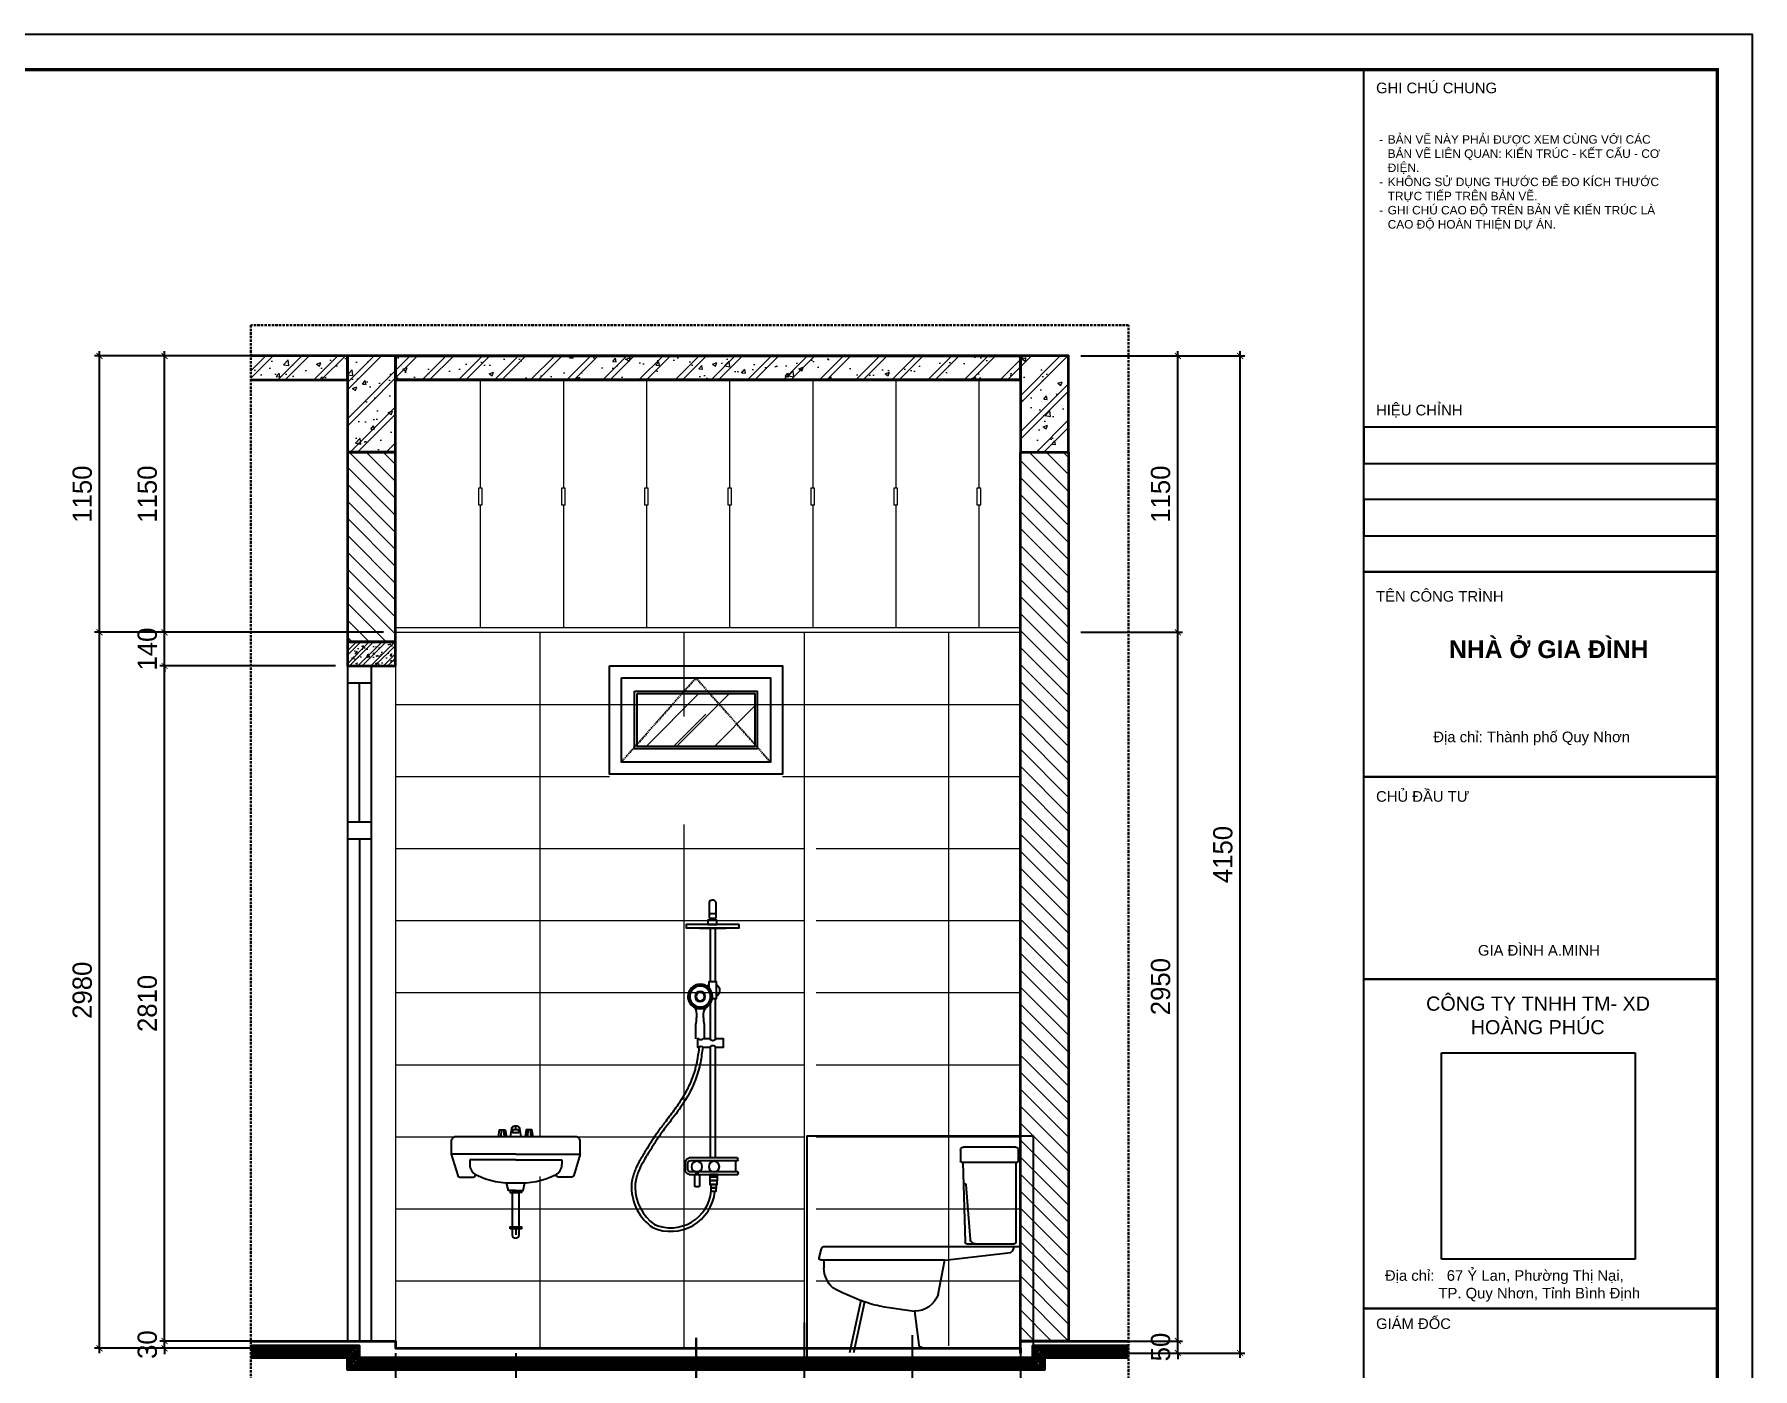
# Model space of a CAD drawing. Header units: inches. Extents: x 236662 to 497023, y -248575 to 81795.
# Drawn here: x 458773 to 465921, y -193210 to -187656 of the extents above; entities that cross this region are included whole.
import ezdxf
from ezdxf.xclip import XClip

# ---------------------------------------------------------------- set-up
doc = ezdxf.new("R2010")
doc.units = ezdxf.units.IN
doc.header["$LTSCALE"] = 10
doc.header["$MEASUREMENT"] = 0
doc.header["$XCLIPFRAME"] = 2
for name, pattern in [('CENTER', [2, 1.25, -0.25, 0.25, -0.25]), ('DASHED2', [0.375, 0.25, -0.125]), ('HIDDEN', [0.375, 0.25, -0.125])]:
    doc.linetypes.add(name, pattern=pattern)
for name, color, linetype in [('01. HP_TEXT', 9, 'Continuous'), ('04. HP_CUA', 153, 'Continuous'), ('08. HP_DIM', 118, 'Continuous'), ('10. HP_VAT DUNG 1', 144, 'Continuous'), ('UH-TEXT', 161, 'Continuous')]:
    doc.layers.add(name, color=color, linetype=linetype)
for name, color, linetype, lineweight in [('02. HP_BE TONG', 1, 'Continuous', 35), ('03. HP_TUONG', 2, 'Continuous', 35), ('06. HP_THAY 1', 134, 'Continuous', 15), ('09_HP_HATCH', 8, 'Continuous', 5), ('7NOITHAT', 251, 'Continuous', 5), ('8', 8, 'Continuous', 5), ('HATCH', 250, 'Continuous', 5), ('HATCH MO', 250, 'Continuous', 5), ('khung bao', 3, 'HIDDEN', 30), ('KICHTHUOC', 8, 'Continuous', 20)]:
    doc.layers.add(name, color=color, linetype=linetype, lineweight=lineweight)
doc.styles.add('Dimtext', font='vni.common.VAVON.ttf')
doc.styles.add('TA1', font='arial.ttf')
doc.styles.add('TEXT (none)', font='arial.ttf')
doc.dimstyles.new('1.50', dxfattribs={"dimscale": 0, "dimtxt": 80, "dimasz": 25, "dimexe": 20, "dimexo": 50, "dimgap": 30, "dimtad": 1, "dimdec": 0, "dimdsep": 46, "dimtxsty": 'Dimtext', "dimblk": 'ARCHTICK', "dimcen": 250, "dimdle": 20, "dimclrd": 256, "dimclre": 256, "dimclrt": 7, "dimadec": 0, "dimazin": 0, "dimtfac": 1, "dimtdec": 0, "dimtix": 1, "dimtmove": 2, "dimatfit": 3, "dimldrblk": 'OPEN90', "dimfxl": 1, "dimtolj": 1, "dimarcsym": 0})
picture_1 = doc.add_image_def('image1.jpg', size_in_pixel=(1818, 1935))

# ---------------------------------------------------------------- blocks, each defined once
blk = doc.blocks.new('KHUNG TEN A-3')
at = {"layer": '01. HP_TEXT'}
for points in [[(365, 220.95), (365, 292), (415, 292), (415, 220.95)], [(365, 241.41), (365, 236.3), (415, 236.3), (415, 241.41)], [(365, 231.18), (365, 236.3), (415, 236.3), (415, 231.18)], [(365, 231.18), (365, 226.07), (415, 226.07), (415, 231.18)], [(365, 220.95), (365, 226.07), (415, 226.07), (415, 220.95)], [(365, 191.95), (365, 220.95), (415, 220.95), (415, 191.95)], [(365, 163.34), (365, 191.95), (415, 191.95), (415, 163.34)], [(365, 116.74), (365, 163.34), (415, 163.34), (415, 116.74)], [(365, 89.04), (365, 116.74), (415, 116.74), (415, 89.04)]]:
    blk.add_lwpolyline(points, close=True, dxfattribs=at)
at = {"layer": '02. HP_BE TONG', "color": 1, "const_width": 0.5}
blk.add_lwpolyline([(15, 5), (415, 5), (415, 292), (15, 292)], close=True, dxfattribs=at)
at = {"layer": '06. HP_THAY 1'}
blk.add_lwpolyline([(0, 297), (420, 297), (420, 0), (0, 0)], close=True, dxfattribs=at)
at = {"layer": 'Defpoints'}
blk.add_lwpolyline([(0, 0), (420, 0), (420, 297), (0, 297)], close=True, dxfattribs=at)
at = {"layer": '01. HP_TEXT', "color": 7, "style": 'TA1'}
for s, p in [('GHI CHÚ CHUNG', (366.75, 288.67)), ('HIỆU CHỈNH', (366.75, 243.09)), ('TÊN CÔNG TRÌNH', (366.75, 216.75)), ('CHỦ ĐẦU TƯ', (366.75, 188.44)), ('GIÁM ĐỐC', (366.75, 113.85))]:
    blk.add_text(s, height=1.5, dxfattribs=at).set_placement(p)
at = {"layer": '01. HP_TEXT', "attachment_point": 1}
for s, width, gutter_width, heights, insert, char_height, style in [('\\pi-1.2,l2.4,t2.4,4.8;-^IBẢN VẼ NÀY PHẢI ĐƯỢC XEM CÙNG VỚI CÁC \\P\\pi0,t4.8;BẢN VẼ LIÊN QUAN: KIẾN TRÚC - KẾT CẤU - CƠ \\PĐIỆN.\\P\\pi-1.2,t2.4,4.8;-^IKHÔNG SỬ DỤNG THƯỚC ĐỂ ĐO KÍCH THƯỚC \\P\\pi0,t4.8;TRỰC TIẾP TRÊN BẢN VẼ.\\P\\pi-1.2,t2.4,4.8;-^IGHI CHÚ CAO ĐỘ TRÊN BẢN VẼ KIẾN TRÚC LÀ \\P\\pi0,t4.8;CAO ĐỘ HOÀN THIỆN DỰ ÁN.', 42.6333, 2.41, [32.36], (366, 282.73), 1.2, 'TEXT (none)'), ('\\pi10.25739;{\\fArial|b1|i0|c0|p34;NHÀ Ở GIA ĐÌNH}', 48.1904, 0.0339, [17.72], (366.81, 211.27), 2.5, 'TA1'), ('\\pxi4.78245;CÔNG TY TNHH TM- XD \\P\\pi5.60885;      HOÀNG PHÚC', 53.4572, 0.0255, [0], (364.26, 160.88), 2, 'TA1')]:
    blk.add_mtext_dynamic_manual_height_columns(s, width=width, gutter_width=gutter_width, heights=heights, dxfattribs=dict(at, insert=insert, char_height=char_height, style=style))
at = {"layer": '01. HP_TEXT', "color": 7, "char_height": 1.5, "attachment_point": 1, "style": 'TA1'}
for s, width, insert in [('\\A1;\\pxi-0.29899,l2,t4.70101,11.70101;Địa chỉ: Thành phố Quy Nhơn', 34.8513, (372.3, 198.36)), ('\\A1;\\pxi-1,l2,t4,11;GIA ĐÌNH A.MINH', 42.6333, (379.66, 168.17)), ('\\A1;\\pxi-0.01954,l2,t4.98046,11.98046;Địa chỉ:   67 Ỷ Lan, Phường Thị Nại, \\P             TP. Quy Nhơn, Tỉnh Bình Định ', 49.5509, (365.04, 122.17))]:
    blk.add_mtext_dynamic_manual_height_columns(s, width=width, gutter_width=2.41, heights=[62.37], dxfattribs=dict(at, insert=insert))
image = blk.add_image(picture_1, insert=(375.99, 123.73), size_in_units=(27.41, 29.18))
image.dxf.flags = 7
blk = doc.blocks.new('_ArchTick')
at = {"color": 0, "linetype": 'ByBlock', "const_width": 0.15}
blk.add_lwpolyline([(-0.5, -0.5), (0.5, 0.5)], dxfattribs=at)
blk = doc.blocks.new('*D619')
at = {"layer": '08. HP_DIM', "lineweight": -2, "transparency": 16777216}
for p, q in [((459674.6, -190145), (459023.5, -190145)), ((459043.5, -193145), (459043.5, -190125)), ((459674.6, -193125), (459023.5, -193125))]:
    blk.add_line(p, q, dxfattribs=at)
at = {"layer": 'Defpoints', "color": 0, "transparency": 16777216}
for p in [(459043.5, -190145), (459724.6, -190145), (459724.6, -193125)]:
    blk.add_point(p, dxfattribs=at)
at = {"layer": '08. HP_DIM', "lineweight": -2, "transparency": 16777216, "xscale": 25, "yscale": 25, "zscale": 25}
for p, rotation in [((459043.5, -190145), 90), ((459043.5, -193125), 270)]:
    blk.add_blockref('_ArchTick', p, dxfattribs=dict(at, rotation=rotation))
at = {"layer": '08. HP_DIM', "color": 7, "transparency": 16777216, "insert": (458972.1, -191635), "char_height": 80, "attachment_point": 5, "rotation": 90, "style": 'Dimtext'}
blk.add_mtext('\\A1;2980', dxfattribs=at)
blk = doc.blocks.new('_Open90')
at = {"color": 0, "linetype": 'ByBlock', "lineweight": -2}
for p, q in [((0, 0), (-1, 0)), ((-0.5, 0.5), (0, 0)), ((0, 0), (-0.5, -0.5))]:
    blk.add_line(p, q, dxfattribs=at)
blk = doc.blocks.new('*D620')
at = {"layer": '08. HP_DIM', "lineweight": -2, "transparency": 16777216}
for p, q in [((459674.6, -188995), (459023.5, -188995)), ((459043.5, -190165), (459043.5, -188975)), ((459674.6, -190145), (459023.5, -190145))]:
    blk.add_line(p, q, dxfattribs=at)
at = {"layer": 'Defpoints', "color": 0, "transparency": 16777216}
for p in [(459043.5, -188995), (459724.6, -188995), (459724.6, -190145)]:
    blk.add_point(p, dxfattribs=at)
at = {"layer": '08. HP_DIM', "lineweight": -2, "transparency": 16777216, "xscale": 25, "yscale": 25, "zscale": 25}
for p, rotation in [((459043.5, -188995), 90), ((459043.5, -190145), 270)]:
    blk.add_blockref('_ArchTick', p, dxfattribs=dict(at, rotation=rotation))
at = {"layer": '08. HP_DIM', "color": 7, "transparency": 16777216, "insert": (458972.1, -189570), "char_height": 80, "attachment_point": 5, "rotation": 90, "style": 'Dimtext'}
blk.add_mtext('\\A1;1150', dxfattribs=at)
blk = doc.blocks.new('*D621')
at = {"layer": '08. HP_DIM', "lineweight": -2, "transparency": 16777216}
for p, q in [((463529.8, -193095), (463529.8, -193070)), ((463126.4, -193095), (463549.8, -193095)), ((463126.4, -193145), (463549.8, -193145)), ((463529.8, -193145), (463529.8, -193095)), ((463529.8, -193145), (463529.8, -193170))]:
    blk.add_line(p, q, dxfattribs=at)
at = {"layer": 'Defpoints', "color": 0, "transparency": 16777216}
for p in [(463076.4, -193095), (463076.4, -193145), (463529.8, -193095)]:
    blk.add_point(p, dxfattribs=at)
at = {"layer": '08. HP_DIM', "lineweight": -2, "transparency": 16777216, "xscale": 25, "yscale": 25, "zscale": 25}
for p, rotation in [((463529.8, -193095), 270), ((463529.8, -193145), 90)]:
    blk.add_blockref('_ArchTick', p, dxfattribs=dict(at, rotation=rotation))
at = {"layer": '08. HP_DIM', "color": 7, "transparency": 16777216, "insert": (463458.4, -193120), "char_height": 80, "attachment_point": 5, "rotation": 90, "style": 'Dimtext'}
blk.add_mtext('\\A1;50', dxfattribs=at)
blk = doc.blocks.new('*D622')
at = {"layer": '08. HP_DIM', "lineweight": -2, "transparency": 16777216}
for p, q in [((463126.4, -190145), (463549.8, -190145)), ((463529.8, -193115), (463529.8, -190125)), ((463126.4, -193095), (463549.8, -193095))]:
    blk.add_line(p, q, dxfattribs=at)
at = {"layer": 'Defpoints', "color": 0, "transparency": 16777216}
for p in [(463076.4, -190145), (463529.8, -190145), (463076.4, -193095)]:
    blk.add_point(p, dxfattribs=at)
at = {"layer": '08. HP_DIM', "lineweight": -2, "transparency": 16777216, "xscale": 25, "yscale": 25, "zscale": 25}
for p, rotation in [((463529.8, -190145), 90), ((463529.8, -193095), 270)]:
    blk.add_blockref('_ArchTick', p, dxfattribs=dict(at, rotation=rotation))
at = {"layer": '08. HP_DIM', "color": 7, "transparency": 16777216, "insert": (463458.4, -191620), "char_height": 80, "attachment_point": 5, "rotation": 90, "style": 'Dimtext'}
blk.add_mtext('\\A1;2950', dxfattribs=at)
blk = doc.blocks.new('*D623')
at = {"layer": '08. HP_DIM', "lineweight": -2, "transparency": 16777216}
for p, q in [((463126.4, -188995), (463549.8, -188995)), ((463529.8, -190165), (463529.8, -188975)), ((463126.4, -190145), (463549.8, -190145))]:
    blk.add_line(p, q, dxfattribs=at)
at = {"layer": 'Defpoints', "color": 0, "transparency": 16777216}
for p in [(463076.4, -188995), (463529.8, -188995), (463076.4, -190145)]:
    blk.add_point(p, dxfattribs=at)
at = {"layer": '08. HP_DIM', "lineweight": -2, "transparency": 16777216, "xscale": 25, "yscale": 25, "zscale": 25}
for p, rotation in [((463529.8, -188995), 90), ((463529.8, -190145), 270)]:
    blk.add_blockref('_ArchTick', p, dxfattribs=dict(at, rotation=rotation))
at = {"layer": '08. HP_DIM', "color": 7, "transparency": 16777216, "insert": (463458.4, -189570), "char_height": 80, "attachment_point": 5, "rotation": 90, "style": 'Dimtext'}
blk.add_mtext('\\A1;1150', dxfattribs=at)
blk = doc.blocks.new('*D624')
at = {"layer": '08. HP_DIM', "lineweight": -2, "transparency": 16777216}
for p, q in [((463126.4, -188995), (463808.8, -188995)), ((463788.8, -193165), (463788.8, -188975)), ((463125.1, -193145), (463808.8, -193145))]:
    blk.add_line(p, q, dxfattribs=at)
at = {"layer": 'Defpoints', "color": 0, "transparency": 16777216}
for p in [(463076.4, -188995), (463788.8, -188995), (463075.1, -193145)]:
    blk.add_point(p, dxfattribs=at)
at = {"layer": '08. HP_DIM', "lineweight": -2, "transparency": 16777216, "xscale": 25, "yscale": 25, "zscale": 25}
for p, rotation in [((463788.8, -188995), 90), ((463788.8, -193145), 270)]:
    blk.add_blockref('_ArchTick', p, dxfattribs=dict(at, rotation=rotation))
at = {"layer": '08. HP_DIM', "color": 7, "transparency": 16777216, "insert": (463717.4, -191070), "char_height": 80, "attachment_point": 5, "rotation": 90, "style": 'Dimtext'}
blk.add_mtext('\\A1;4150', dxfattribs=at)
blk = doc.blocks.new('*D625')
at = {"layer": '08. HP_DIM', "lineweight": -2, "transparency": 16777216}
for p, q in [((459314.2, -193095), (459314.2, -193070)), ((459674.6, -193095), (459294.2, -193095)), ((459678.2, -193125), (459294.2, -193125)), ((459314.2, -193125), (459314.2, -193095)), ((459314.2, -193125), (459314.2, -193150))]:
    blk.add_line(p, q, dxfattribs=at)
at = {"layer": 'Defpoints', "color": 0, "transparency": 16777216}
for p in [(459314.2, -193095), (459724.6, -193095), (459728.2, -193125)]:
    blk.add_point(p, dxfattribs=at)
at = {"layer": '08. HP_DIM', "lineweight": -2, "transparency": 16777216, "xscale": 25, "yscale": 25, "zscale": 25}
for p, rotation in [((459314.2, -193095), 270), ((459314.2, -193125), 90)]:
    blk.add_blockref('_ArchTick', p, dxfattribs=dict(at, rotation=rotation))
at = {"layer": '08. HP_DIM', "color": 7, "transparency": 16777216, "insert": (459242.8, -193110), "char_height": 80, "attachment_point": 5, "rotation": 90, "style": 'Dimtext'}
blk.add_mtext('\\A1;30', dxfattribs=at)
blk = doc.blocks.new('*D626')
at = {"layer": '08. HP_DIM', "lineweight": -2, "transparency": 16777216}
for p, q in [((460025.1, -190284.9), (459294.2, -190284.9)), ((459314.2, -193115), (459314.2, -190264.9)), ((459674.6, -193095), (459294.2, -193095))]:
    blk.add_line(p, q, dxfattribs=at)
at = {"layer": 'Defpoints', "color": 0, "transparency": 16777216}
for p in [(459314.2, -190284.9), (460075.1, -190284.9), (459724.6, -193095)]:
    blk.add_point(p, dxfattribs=at)
at = {"layer": '08. HP_DIM', "lineweight": -2, "transparency": 16777216, "xscale": 25, "yscale": 25, "zscale": 25}
for p, rotation in [((459314.2, -190284.9), 90), ((459314.2, -193095), 270)]:
    blk.add_blockref('_ArchTick', p, dxfattribs=dict(at, rotation=rotation))
at = {"layer": '08. HP_DIM', "color": 7, "transparency": 16777216, "insert": (459242.8, -191689.9), "char_height": 80, "attachment_point": 5, "rotation": 90, "style": 'Dimtext'}
blk.add_mtext('\\A1;2810', dxfattribs=at)
blk = doc.blocks.new('*D627')
at = {"layer": '08. HP_DIM', "lineweight": -2, "transparency": 16777216}
for p, q in [((459674.6, -188995), (459294.2, -188995)), ((459314.2, -190165), (459314.2, -188975)), ((459674.6, -190145), (459294.2, -190145))]:
    blk.add_line(p, q, dxfattribs=at)
at = {"layer": 'Defpoints', "color": 0, "transparency": 16777216}
for p in [(459314.2, -188995), (459724.6, -188995), (459724.6, -190145)]:
    blk.add_point(p, dxfattribs=at)
at = {"layer": '08. HP_DIM', "lineweight": -2, "transparency": 16777216, "xscale": 25, "yscale": 25, "zscale": 25}
for p, rotation in [((459314.2, -188995), 90), ((459314.2, -190145), 270)]:
    blk.add_blockref('_ArchTick', p, dxfattribs=dict(at, rotation=rotation))
at = {"layer": '08. HP_DIM', "color": 7, "transparency": 16777216, "insert": (459242.8, -189570), "char_height": 80, "attachment_point": 5, "rotation": 90, "style": 'Dimtext'}
blk.add_mtext('\\A1;1150', dxfattribs=at)
blk = doc.blocks.new('LAVABO1F')
at = {"linetype": 'Continuous'}
for p, q in [((-0.628, 8.301), (-0.653, 8.001)), ((-0.528, 8.301), (-0.503, 8.001)), ((0.528, 8.301), (0.503, 8.001)), ((0.628, 8.301), (0.653, 8.001)), ((0, 7), (-2, 7)), ((-2, 7), (-2, 6.797)), ((0, 7), (2, 7)), ((2, 7), (2, 6.797)), ((0, 4), (0, 3.75))]:
    blk.add_line(p, q, dxfattribs=at)
at = {"linetype": 'CENTER'}
blk.add_line((0, 8.298), (0, 8.471), dxfattribs=at)
at = {"linetype": 'Continuous'}
for points in [[(-0.753, 8.001), (-0.703, 8.301), (-0.453, 8.301), (-0.403, 8.001)], [(0.753, 8.001), (0.703, 8.301), (0.453, 8.301), (0.403, 8.001)], [(0, 5.672), (-0.322, 5.672), (-0.399, 6.005)], [(-0.002, 5.672), (0.319, 5.672), (0.397, 6.005)], [(-0.242, 5.672), (-0.242, 5.583), (0.104, 5.583)], [(0.239, 5.672), (0.239, 5.583), (-0.107, 5.583)], [(0.242, 5.672), (0.242, 5.583), (-0.104, 5.583)], [(0.15, 4.096), (0.15, 5.586)]]:
    blk.add_lwpolyline(points, dxfattribs=at)
for points in [[(-0.231, 8.007), (-0.171, 8.366, -0.371222), (-0.044, 8.471, 0.008086), (-0.002, 8.471, 0.008086), (0.04, 8.471, -0.371222), (0.166, 8.366), (0.226, 8.007)], [(2.8, 7.25), (2.8, 7.8, 0.414214), (2.6, 8), (0, 8), (-2.6, 8, 0.414214), (-2.8, 7.8), (-2.8, 7.25)], [(0, 7.25), (-2.8, 7.25), (-2.521, 6.321, 0.331206), (-2.426, 6.25), (-1.85, 6.25, 0.414214), (-1.75, 6.35), (-1.75, 6.364)], [(0, 7.25), (2.8, 7.25), (2.521, 6.321, -0.331206), (2.426, 6.25), (1.85, 6.25, -0.414214), (1.75, 6.35), (1.75, 6.364)], [(0, 5.583), (-0.15, 5.583), (-0.15, 4.096, 1)], [(-0.15, 4), (-0.15, 3.75, 1), (0.15, 3.75), (0.15, 4)]]:
    blk.add_lwpolyline(points, format="xyb", dxfattribs=at)
for points in [[(-0.14, 8.298), (-0.14, 8.192), (0.129, 8.192), (0.129, 8.298)], [(-0.25, 4), (-0.25, 4.096), (0.244, 4.096), (0.244, 4)]]:
    blk.add_lwpolyline(points, close=True, dxfattribs=at)
for centre, radius, start, end in [((-1.5, 6.797), 0.5, 180, 244.10207), ((1.5, 6.797), 0.5, 295.89793, 0), ((-0.188, 9.5), 3.505, 244.10207, 273.06649), ((0.188, 9.5), 3.505, 266.93351, 295.89793)]:
    blk.add_arc(centre, radius, start, end, dxfattribs=at)
blk = doc.blocks.new('*D628')
at = {"layer": '08. HP_DIM', "lineweight": -2, "transparency": 16777216}
for p, q in [((460275.1, -193145), (460275.1, -193434)), ((460775.5, -193145), (460775.5, -193434)), ((460255.1, -193414), (460795.5, -193414))]:
    blk.add_line(p, q, dxfattribs=at)
at = {"layer": 'Defpoints', "color": 0, "transparency": 16777216}
for p in [(460275.1, -193095), (460775.5, -193095), (460775.5, -193414)]:
    blk.add_point(p, dxfattribs=at)
at = {"layer": '08. HP_DIM', "lineweight": -2, "transparency": 16777216, "xscale": 25, "yscale": 25, "zscale": 25, "rotation": 180}
blk.add_blockref('_ArchTick', (460275.1, -193414), dxfattribs=at)
at = {"layer": '08. HP_DIM', "lineweight": -2, "transparency": 16777216, "xscale": 25, "yscale": 25, "zscale": 25}
blk.add_blockref('_ArchTick', (460775.5, -193414), dxfattribs=at)
at = {"layer": '08. HP_DIM', "color": 7, "transparency": 16777216, "insert": (460525.3, -193342.6), "char_height": 80, "attachment_point": 5, "style": 'Dimtext'}
blk.add_mtext('\\A1;500', dxfattribs=at)
blk = doc.blocks.new('*D629')
at = {"layer": '08. HP_DIM', "lineweight": -2, "transparency": 16777216}
for p, q in [((461525.8, -193081.3), (461525.8, -193434)), ((460775.5, -193145), (460775.5, -193434)), ((460755.5, -193414), (461545.8, -193414))]:
    blk.add_line(p, q, dxfattribs=at)
at = {"layer": 'Defpoints', "color": 0, "transparency": 16777216}
for p in [(461525.8, -193031.3), (460775.5, -193095), (461525.8, -193414)]:
    blk.add_point(p, dxfattribs=at)
at = {"layer": '08. HP_DIM', "lineweight": -2, "transparency": 16777216, "xscale": 25, "yscale": 25, "zscale": 25, "rotation": 180}
blk.add_blockref('_ArchTick', (460775.5, -193414), dxfattribs=at)
at = {"layer": '08. HP_DIM', "lineweight": -2, "transparency": 16777216, "xscale": 25, "yscale": 25, "zscale": 25}
blk.add_blockref('_ArchTick', (461525.8, -193414), dxfattribs=at)
at = {"layer": '08. HP_DIM', "color": 7, "transparency": 16777216, "insert": (461150.7, -193342.6), "char_height": 80, "attachment_point": 5, "style": 'Dimtext'}
blk.add_mtext('\\A1;750', dxfattribs=at)
blk = doc.blocks.new('*D630')
at = {"layer": '08. HP_DIM', "lineweight": -2, "transparency": 16777216}
for p, q in [((461524.8, -193081.3), (461524.8, -193434)), ((461975.1, -193017.9), (461975.1, -193434)), ((461504.8, -193414), (461995.1, -193414))]:
    blk.add_line(p, q, dxfattribs=at)
at = {"layer": 'Defpoints', "color": 0, "transparency": 16777216}
for p in [(461975.1, -192967.9), (461524.8, -193031.3), (461975.1, -193414)]:
    blk.add_point(p, dxfattribs=at)
at = {"layer": '08. HP_DIM', "lineweight": -2, "transparency": 16777216, "xscale": 25, "yscale": 25, "zscale": 25, "rotation": 180}
blk.add_blockref('_ArchTick', (461524.8, -193414), dxfattribs=at)
at = {"layer": '08. HP_DIM', "lineweight": -2, "transparency": 16777216, "xscale": 25, "yscale": 25, "zscale": 25}
blk.add_blockref('_ArchTick', (461975.1, -193414), dxfattribs=at)
at = {"layer": '08. HP_DIM', "color": 7, "transparency": 16777216, "insert": (461750, -193342.6), "char_height": 80, "attachment_point": 5, "style": 'Dimtext'}
blk.add_mtext('\\A1;450', dxfattribs=at)
blk = doc.blocks.new('*D631')
at = {"layer": '08. HP_DIM', "lineweight": -2, "transparency": 16777216}
for p, q in [((461975.1, -193017.9), (461975.1, -193434)), ((462425.1, -193071), (462425.1, -193434)), ((461955.1, -193414), (462445.1, -193414))]:
    blk.add_line(p, q, dxfattribs=at)
at = {"layer": 'Defpoints', "color": 0, "transparency": 16777216}
for p in [(461975.1, -192967.9), (462425.1, -193021), (462425.1, -193414)]:
    blk.add_point(p, dxfattribs=at)
at = {"layer": '08. HP_DIM', "lineweight": -2, "transparency": 16777216, "xscale": 25, "yscale": 25, "zscale": 25, "rotation": 180}
blk.add_blockref('_ArchTick', (461975.1, -193414), dxfattribs=at)
at = {"layer": '08. HP_DIM', "lineweight": -2, "transparency": 16777216, "xscale": 25, "yscale": 25, "zscale": 25}
blk.add_blockref('_ArchTick', (462425.1, -193414), dxfattribs=at)
at = {"layer": '08. HP_DIM', "color": 7, "transparency": 16777216, "insert": (462200.1, -193342.6), "char_height": 80, "attachment_point": 5, "style": 'Dimtext'}
blk.add_mtext('\\A1;450', dxfattribs=at)
blk = doc.blocks.new('*D632')
at = {"layer": '08. HP_DIM', "lineweight": -2, "transparency": 16777216}
for p, q in [((462425.1, -193071), (462425.1, -193434)), ((462875.1, -193036.5), (462875.1, -193434)), ((462405.1, -193414), (462895.1, -193414))]:
    blk.add_line(p, q, dxfattribs=at)
at = {"layer": 'Defpoints', "color": 0, "transparency": 16777216}
for p in [(462875.1, -192986.5), (462425.1, -193021), (462875.1, -193414)]:
    blk.add_point(p, dxfattribs=at)
at = {"layer": '08. HP_DIM', "lineweight": -2, "transparency": 16777216, "xscale": 25, "yscale": 25, "zscale": 25, "rotation": 180}
blk.add_blockref('_ArchTick', (462425.1, -193414), dxfattribs=at)
at = {"layer": '08. HP_DIM', "lineweight": -2, "transparency": 16777216, "xscale": 25, "yscale": 25, "zscale": 25}
blk.add_blockref('_ArchTick', (462875.1, -193414), dxfattribs=at)
at = {"layer": '08. HP_DIM', "color": 7, "transparency": 16777216, "insert": (462650.1, -193342.6), "char_height": 80, "attachment_point": 5, "style": 'Dimtext'}
blk.add_mtext('\\A1;450', dxfattribs=at)
blk = doc.blocks.new('A$C15C43380')
for p, q in [((213.1, 690.7), (11, 690.7)), ((16.9, 690.7), (16.9, 400.5)), ((209.1, 690.7), (200.5, 400.6)), ((197.9, 609.3), (182.1, 410.3)), ((728.2, 343.8), (720.6, 376.4)), ((273.3, 336.1), (34.3, 363.6)), ((298.3, 211.9), (273.3, 336.6)), ((721.7, 336.6), (273.3, 336.6)), ((711, 336.6), (711, 307.1)), ((578.1, 189.9), (619.1, 0)), ((383.8, 150.7), (367.8, 29.4)), ((499.9, 167.5), (383.8, 150.7)), ((563.8, 184.7), (603.7, 0)), ((349.9, 16.9), (1.1, 16.9))]:
    blk.add_line(p, q)
for points in [[(7, 694.3), (7, 735)], [(17.1, 744.8), (206.9, 744.8)], [(217, 734.4), (217, 694.3)], [(712.3, 385.2), (0, 385.2), (0, 0.2)], [(194.5, 394.8), (22.8, 394.8)]]:
    blk.add_lwpolyline(points)
for centre, radius, start, end in [((17.3, 734.5), 10.3, 91.19438, 180.68658), ((12.6, 696.4), 5.93, 200.58587, 254.29094), ((206.7, 734.5), 10.3, 359.31342, 88.80562), ((211.5, 696.4), 5.93, 285.70906, 339.41413), ((206.2, 606.2), 8.83, 85.65961, 159.47754), ((23.3, 401.2), 6.4, 186.30919, 266.34538), ((47.7, 381.3), 22.2, 170.33144, 233.10884), ((163.7, 413.9), 18.7, 267.11687, 349.09712), ((194.1, 401.2), 6.4, 273.65462, 354.27041), ((705.8, 370.9), 15.8, 20.69364, 65.7649), ((722.4, 342.5), 5.95, 262.82349, 11.91078), ((611.8, 308.6), 99.2, 312.2572, 359.12385), ((383.1, 240), 89.3, 198.36333, 270.44859), ((256, 1039.5), 908.6, 290.15402, 290.76616), ((256, 1039.5), 908.6, 290.79778, 297.71125), ((420.5, 590.9), 430.8, 280.62019, 290.17287), ((350, 35.9), 19, 269.75959, 339.85326)]:
    blk.add_arc(centre, radius, start, end)
blk = doc.blocks.new('47575677667767')
at = {"ltscale": 0.5}
for p, q in [((250100, -6615.7), (250074, -6615.7)), ((250074.6, -6899.3), (250074.6, -6678)), ((250074.6, -6678), (250097.8, -6678)), ((250097.8, -6678), (250097.8, -6898.6)), ((250097.8, -6898.6), (250097.8, -6899.3)), ((250074.6, -7137.4), (250074.6, -6968.7)), ((250097.8, -6991.4), (250097.8, -7137.4)), ((250074.6, -7632.7), (250074.6, -7172.1)), ((250097.8, -7172.1), (250097.8, -7632.7)), ((249981.7, -7641.4), (249981.7, -7634.5)), ((249983.6, -7632.7), (250184.4, -7632.7)), ((250179.3, -7643.3), (249983.6, -7643.3)), ((249992.2, -7643.3), (249992.2, -7690.9)), ((249980.8, -7699.5), (249980.8, -7692.8)), ((249982.7, -7690.9), (250179.3, -7690.9)), ((250185.2, -7701.3), (249982.7, -7701.3)), ((250142.2, -7705.1), (250142.2, -7748.6)), ((250157, -7701.3), (250146, -7701.3)), ((250160.7, -7748.6), (250160.7, -7705.1)), ((250190.5, -7679.7), (250190.5, -7654.5)), ((250201.3, -7650), (250201.3, -7684.2)), ((250146, -7752.3), (250157, -7752.3))]:
    blk.add_line(p, q, dxfattribs=at)
for points in [[(250074, -6570.2), (250074, -6632.2, 0.414214), (250077.8, -6635.9), (250096.2, -6635.9, 0.414214), (250100, -6632.2), (250100, -6569.7, 0.414214), (250088.8, -6558.5), (250085.3, -6558.5)], [(250113, -7004.9, -3.691708), (250164.4, -7004.9, -1.706693)], [(250424.6, -7756.2, -0.24126), (250336.3, -7922.6, -0.508841), (250077.5, -7772.2, -0.508841)], [(250409.6, -7756, -0.239239), (250328.9, -7909.4, -0.506148), (250092.4, -7770.6)]]:
    blk.add_lwpolyline(points, format="xyb", dxfattribs=at)
for points in [[(250069.6, -6642.4), (250106.5, -6642.4), (250106.5, -6660.7), (250069.6, -6660.7)], [(249976.6, -6660.7), (250197.2, -6660.7), (250197.2, -6674.9), (249976.6, -6674.9)], [(250067, -7701.3), (250099, -7701.3), (250099, -7711.7), (250067, -7711.7)], [(250067.2, -7711.7), (250099, -7711.7), (250099, -7727.2), (250067.2, -7727.2)], [(250146.7, -7690.9), (250157, -7690.9), (250157, -7701.3), (250146.7, -7701.3)], [(250068.4, -7727.2), (250099, -7727.2), (250099, -7742.8), (250068.4, -7742.8)], [(250071, -7742.8), (250095, -7742.8), (250095, -7756.4), (250071, -7756.4)], [(250071.9, -7756.4), (250095, -7756.4), (250095, -7770.6), (250071.9, -7770.6)]]:
    blk.add_lwpolyline(points, close=True, dxfattribs=at)
for points in [[(250088.3, -6968.7), (250071, -6968.7), (250071, -6899.3), (250103.2, -6899.3), (250103.2, -6924.3)], [(250121.2, -7136.9), (250121.2, -7077.3), (250123.3, -7063.2), (250123.9, -7052.9), (250124.5, -7044.9), (250124.3, -7034.4), (250123.3, -7024.6), (250121.5, -7018.1), (250119.9, -7013.6), (250113, -7004.9)], [(250156.2, -7136.9), (250156.2, -7077.3), (250154.1, -7063.2), (250153.5, -7052.9), (250152.9, -7044.9), (250153.1, -7034.4), (250154.1, -7024.6), (250155.9, -7018.1), (250157.5, -7013.6), (250164.4, -7004.9)], [(250074.6, -7172.1), (250041.5, -7172.1), (250041.5, -7137.4), (250074.6, -7137.4)], [(250097.8, -7137.4), (250128.3, -7137.4)], [(250144.2, -7137.4), (250149.5, -7137.4), (250149.5, -7172.1), (250144.2, -7172.1)], [(250128.3, -7172.1), (250097.8, -7172.1)]]:
    blk.add_lwpolyline(points, dxfattribs=at)
for centre, radius in [((250138.7, -6960.9), 51), ((250138.7, -6960.9), 43.5), ((250138.7, -6960.9), 21), ((250138.7, -6960.9), 17.3), ((250081.2, -7668.7), 22.2), ((250152.9, -7668.7), 22.2)]:
    blk.add_circle(centre, radius, dxfattribs=at)
for centre, radius, start, end in [((250085.5, -6570), 11.5, 91.35098, 181.35098), ((250086.9, -4656.3), 2021.7, 266.87298, 273.12702), ((250087.1, -6935.6), 29.1, 123.73605, 236.26395), ((250087.1, -6935.6), 29.1, 36.38976, 56.47421), ((250086.2, -7132.1), 12.8, 204.33416, 335.66584), ((250136.3, -7132), 9.64, 214.13056, 325.86944), ((250086.2, -7177.4), 12.8, 24.33416, 155.66584), ((250136.3, -7177.5), 9.64, 34.13056, 145.86944), ((249983.6, -7634.5), 1.87, 90, 180), ((249983.6, -7641.4), 1.87, 180, 270), ((250179.3, -7654.5), 11.2, 0, 90), ((250179.3, -7654.5), 22.5, 11.59357, 76.82501), ((249982.7, -7692.8), 1.87, 90, 180), ((249982.7, -7699.5), 1.87, 180, 270), ((250146, -7705.1), 3.74, 90, 180), ((250157, -7705.1), 3.74, 0, 90), ((250179.3, -7679.7), 11.2, 270, 0), ((250179.3, -7679.7), 22.5, 285.33044, 348.40643), ((250146, -7748.6), 3.74, 180, 270), ((250157, -7748.6), 3.74, 270, 0)]:
    blk.add_arc(centre, radius, start, end, dxfattribs=at)
for points, knots in [([(250079.8, -6635.9), (250079.2, -6637.4), (250077.5, -6641.6), (250072.7, -6642), (250069.6, -6642.4)], [0, 0, 0, 0, 4.412344, 12.88897, 12.88897, 12.88897, 12.88897]), ([(250096.2, -6635.9), (250096.8, -6637.4), (250098.6, -6641.6), (250103.3, -6642), (250106.5, -6642.4)], [0, 0, 0, 0, 4.412344, 12.88897, 12.88897, 12.88897, 12.88897]), ([(250128.3, -7172.1), (250131.1, -7193.4), (250137.1, -7239.1), (250155, -7302.3), (250183.1, -7364.8), (250222, -7426.4), (250268.7, -7487.4), (250316, -7549.8), (250353.4, -7612.7), (250390, -7669.6), (250406.6, -7718.9), (250410.2, -7744.9), (250409.6, -7756)], [0, 0, 0, 0, 64.336461, 138.382204, 196.012016, 269.307627, 356.165338, 426.743781, 503.813355, 575.712237, 628.727992, 658.509454, 658.509454, 658.509454, 658.509454]), ([(250143.1, -7170.1), (250145.2, -7185.7), (250147.2, -7201.1), (250150.6, -7221), (250151.4, -7225.6), (250153, -7233.5), (250153.7, -7236.7), (250155.1, -7243.2), (250155.8, -7246.4), (250158.1, -7256), (250159.8, -7262.4), (250164.6, -7279.1), (250167.9, -7289.4), (250175.3, -7309.3), (250179.2, -7319), (250186.3, -7334.6), (250189.2, -7340.6), (250194.7, -7351.5), (250197.3, -7356.4), (250202.7, -7366.1), (250205.5, -7370.9), (250214, -7385.3), (250220.1, -7394.7), (250232, -7412.5), (250237.9, -7420.9), (250249.8, -7437.5), (250255.9, -7445.8), (250268.8, -7462.9), (250275.5, -7471.7), (250287, -7486.8), (250291.7, -7493), (250301.1, -7505.6), (250305.8, -7511.9), (250313.9, -7523), (250317.4, -7527.8), (250322.5, -7535.2), (250324.2, -7537.7), (250329.3, -7545.2), (250332.7, -7550.3), (250339.2, -7560.5), (250342.4, -7565.6), (250352, -7580.9), (250358.2, -7591.1), (250366.3, -7604.1), (250368, -7607), (250371.6, -7612.8), (250373.4, -7615.7), (250378.9, -7624.4), (250382.5, -7630.3), (250388.8, -7641), (250391.4, -7645.6), (250396.6, -7655.2), (250399.2, -7660), (250403.2, -7668.5), (250404.8, -7672), (250407.9, -7679), (250409.3, -7682.6), (250413.4, -7693.3), (250415.8, -7700.6), (250418.9, -7711.5), (250419.8, -7715), (250421, -7720.1), (250421.3, -7721.7), (250422, -7724.7), (250422.3, -7726.3), (250423.1, -7731), (250423.6, -7734.3), (250424.4, -7741), (250424.6, -7744.5), (250424.8, -7750.9), (250424.8, -7753.8), (250424.6, -7756.7)], [0, 0, 0, 0, 47.136875, 47.136875, 61.740994, 61.740994, 71.968173, 71.968173, 82.195352, 82.195352, 102.649711, 102.649711, 135.96328, 135.96328, 168.47851, 168.47851, 189.107263, 189.107263, 206.286421, 206.286421, 223.465579, 223.465579, 257.823895, 257.823895, 288.933317, 288.933317, 320.042739, 320.042739, 353.42864, 353.42864, 376.82097, 376.82097, 400.213301, 400.213301, 417.574727, 417.574727, 426.519042, 426.519042, 444.407672, 444.407672, 462.296301, 462.296301, 498.07356, 498.07356, 508.296457, 508.296457, 518.519355, 518.519355, 538.965149, 538.965149, 554.551562, 554.551562, 570.323734, 570.323734, 581.187382, 581.187382, 592.05103, 592.05103, 613.778326, 613.778326, 624.329937, 624.329937, 628.857836, 628.857836, 633.385735, 633.385735, 642.441533, 642.441533, 651.497331, 651.497331, 658.509454, 658.509454, 658.509454, 658.509454])]:
    blk.add_open_spline(points, degree=3, knots=knots, dxfattribs=at)
blk = doc.blocks.new('*D633')
at = {"layer": '08. HP_DIM', "lineweight": -2, "transparency": 16777216}
for p, q in [((460225.1, -190145), (459294.2, -190145)), ((459314.2, -190145), (459314.2, -190120)), ((459314.2, -190284.9), (459314.2, -190145)), ((460025.1, -190284.9), (459294.2, -190284.9)), ((459314.2, -190284.9), (459314.2, -190309.9))]:
    blk.add_line(p, q, dxfattribs=at)
at = {"layer": 'Defpoints', "color": 0, "transparency": 16777216}
for p in [(459314.2, -190145), (460275.1, -190145), (460075.1, -190284.9)]:
    blk.add_point(p, dxfattribs=at)
at = {"layer": '08. HP_DIM', "lineweight": -2, "transparency": 16777216, "xscale": 25, "yscale": 25, "zscale": 25}
for p, rotation in [((459314.2, -190145), 270), ((459314.2, -190284.9), 90)]:
    blk.add_blockref('_ArchTick', p, dxfattribs=dict(at, rotation=rotation))
at = {"layer": '08. HP_DIM', "color": 7, "transparency": 16777216, "insert": (459242.8, -190214.9), "char_height": 80, "attachment_point": 5, "rotation": 90, "style": 'Dimtext'}
blk.add_mtext('\\A1;140', dxfattribs=at)

msp = doc.modelspace()

# ---------------------------------------------------------------- hatches: boundary and pattern name
at = {"layer": '09_HP_HATCH'}
h = msp.add_hatch(dxfattribs=at)
h.set_pattern_fill('CHAU-01', color=8, scale=25, pattern_type=2)
h.set_pattern_definition([(50, (1419.11, -221504.42), (179.315046, -15.688034), [18.75, -206.25]), (355, (1419.11, -221504.42), (-34.68783, 188.04803), [15, -165]), (100.4514, (1434.06, -221505.73), (144.627345, 172.359886), [15.93505, -175.28553]), (46.1842, (1419.11, -221454.42), (266.81026, -41.37975), [28.125, -309.375]), (96.6356, (1441.35, -221457.87), (233.66568, 243.52947), [23.90257, -262.92825]), (351.1842, (1419.11, -221454.42), (233.66549, 243.52965), [22.5, -247.5]), (21, (1444.11, -221466.92), (149.226763, -100.654723), [18.75, -206.25]), (326, (1444.11, -221466.92), (60.82883, 181.28751), [15, -165]), (71.4514, (1456.55, -221475.31), (210.05566, 80.632624), [15.93505, -175.28553]), (37.5, (1419.114, -221504.42), (3.039964, 83.2234635), [0, -163, 0, -167.5, 0, -165.625]), (7.5, (1419.114, -221504.42), (65.767384, 98.602928), [0, -95.5, 0, -159.25, 0, -63.125]), (327.5, (1363.364, -221504.42), (133.455609, -5.638718), [0, -62.5, 0, -195, 0, -258.75]), (317.5, (1338.36, -221504.42), (145.796542, 25.026246), [0, -81.25, 0, -129.5, 0, -183.75]), (45, (1419.11, -221504.42), (-75.130096, 75.130096), []), (45, (1419.11, -221473.8), (-75.130096, 75.130096), [])])
h.paths.add_polyline_path([(460075.1, -188995), (459673.8, -188995), (459673.8, -189095), (460075.1, -189095)])
h.paths.add_polyline_path([(460275.1, -188995), (460075.1, -188995), (460075.1, -189095), (460075.1, -189395), (460275.1, -189395)])
h.paths.add_polyline_path([(462875.1, -188995), (460275.1, -188995), (460275.1, -189095), (462875.1, -189095)])
h.paths.add_polyline_path([(463075.1, -188995), (462875.1, -188995), (462875.1, -189395), (463075.1, -189395)])
at = {"layer": '7NOITHAT'}
h = msp.add_hatch(dxfattribs=at)
h.set_pattern_fill('ANSI31', color=256, scale=400, style=0)
h.set_pattern_definition([(135, (463075.115, -193094.98), (35.35534, 35.35534), [])])
h.paths.add_polyline_path([(460275.1, -189395), (460075.1, -189395), (460075.1, -190184.9), (460275.1, -190184.9)])
h.paths.add_polyline_path([(462875.1, -193095), (463075.1, -193095), (463075.1, -189395), (462875.1, -189395)])
at = {"layer": '8'}
h = msp.add_hatch(dxfattribs=at)
h.set_pattern_fill('AR-CONC', color=256, scale=10, style=0)
h.set_pattern_definition([(50, (444172.06, -175366.72), (71.72602, -6.27521), [7.5, -82.5]), (355, (444172.06, -175366.72), (-13.87513, 75.21921), [6, -66]), (100.45144, (444178.04, -175367.24), (57.85088, 68.944), [6.37402, -70.1142]), (46.1842, (444172.06, -175346.72), (106.72413, -16.55193), [11.25, -123.75]), (96.63564, (444180.96, -175348.1), (93.4662, 97.41186), [9.56103, -105.1714]), (351.18416, (444172.06, -175346.72), (93.4662, 97.41186), [9, -99]), (21, (444182.06, -175351.72), (59.6907, -40.26189), [7.5, -82.5]), (326, (444182.06, -175351.72), (24.33153, 72.515), [6, -66]), (71.45144, (444187.04, -175355.07), (84.02224, 32.25312), [6.37402, -70.1142]), (37.5, (444172.063, -175366.717), (1.215986, 33.289385), [0, -65.2, 0, -67, 0, -66.25]), (7.5, (444172.063, -175366.717), (26.306954, 39.44117), [0, -38.2, 0, -63.7, 0, -25.25]), (327.5, (444149.763, -175366.717), (53.382244, -2.255487), [0, -25, 0, -78, 0, -103.5]), (317.5, (444139.763, -175366.717), (58.31862, 10.0105), [0, -32.5, 0, -51.8, 0, -73.5])])
h.paths.add_polyline_path([(460275.1, -190184.9), (460075.1, -190184.9), (460075.1, -190284.9), (460275.1, -190284.9)])
h = msp.add_hatch(dxfattribs=at)
h.set_pattern_fill('ANSI32', color=256, scale=100, style=0)
h.set_pattern_definition([(45, (444172.063, -175366.717), (-26.516504, 26.516504), []), (45, (444189.74, -175366.717), (-26.516504, 26.516504), [])])
h.paths.add_polyline_path([(460275.1, -190184.9), (460075.1, -190184.9), (460075.1, -190284.9), (460275.1, -190284.9)])
at = {"layer": 'HATCH'}
h = msp.add_hatch(dxfattribs=at)
h.set_pattern_fill('AR-RROOF', color=256, scale=300, angle=45, style=0)
h.set_pattern_definition([(45, (197418.77, -149587.36), (254.55844, 678.8225), [4500, -600, 1500, -300]), (45, (197594.84, -149199.16), (-494.26764, 70.0036), [900, -99, 1800, -225]), (45, (197344.52, -149300.99), (960.95812, 1245.21504), [2400, -420, 1200, -300])])
h.paths.add_polyline_path([(461280.1, -190400), (461770.1, -190400), (461770.1, -190620), (461280.1, -190620)])

# ---------------------------------------------------------------- linework, layer by layer
at = {"layer": '02. HP_BE TONG'}
msp.add_lwpolyline([(459673.8, -189095), (460075.1, -189095), (460075.1, -188995), (459673.8, -188995)], dxfattribs=at)
for points in [[(460075.1, -189395), (460275.1, -189395), (460275.1, -188995), (460075.1, -188995)], [(462875.1, -188995), (460275.1, -188995), (460275.1, -189095), (462875.1, -189095)], [(460275.1, -188995), (462875.1, -188995), (462875.1, -189095), (460275.1, -189095)], [(462875.1, -189395), (463075.1, -189395), (463075.1, -188995), (462875.1, -188995)], [(460275.1, -190184.9), (460075.1, -190184.9), (460075.1, -190284.9), (460275.1, -190284.9)]]:
    msp.add_lwpolyline(points, close=True, dxfattribs=at)
at = {"layer": '03. HP_TUONG'}
for points in [[(460275.1, -189395), (460075.1, -189395), (460075.1, -190184.9), (460275.1, -190184.9)], [(462875.1, -189395), (463075.1, -189395), (463075.1, -193095), (462875.1, -193095)]]:
    msp.add_lwpolyline(points, close=True, dxfattribs=at)
for points in [[(459673.8, -193095), (460275.1, -193095), (460275.1, -193125), (462875.1, -193125), (462875.1, -193145), (462875.1, -193145), (462875.1, -193095), (463325.1, -193095)], [(463325.1, -193115), (462925.1, -193115), (462925.1, -193165), (460125.1, -193165), (460125.1, -193115), (459673.8, -193115)], [(463325.1, -193125), (462935.1, -193125), (462935.1, -193175), (460115.1, -193175), (460115.1, -193125), (459673.8, -193125)], [(463325.1, -193135), (462945.1, -193135), (462945.1, -193185), (460105.1, -193185), (460105.1, -193135), (459673.8, -193135)], [(463325.1, -193145), (462955.1, -193145), (462955.1, -193195), (460095.1, -193195), (460095.1, -193145), (459673.8, -193145)], [(463325.1, -193155), (462965.1, -193155), (462965.1, -193205), (460085.1, -193205), (460085.1, -193155), (459673.8, -193155)], [(463325.1, -193165), (462975.1, -193165), (462975.1, -193215), (460075.1, -193215), (460075.1, -193165), (459673.8, -193165)]]:
    msp.add_lwpolyline(points, dxfattribs=at)
at = {"layer": '04. HP_CUA'}
for points in [[(461165.1, -190285), (461885.1, -190285), (461885.1, -190735), (461165.1, -190735)], [(461215.1, -190335), (461835.1, -190335), (461835.1, -190685), (461215.1, -190685)], [(461270.1, -190390), (461780.1, -190390), (461780.1, -190630), (461270.1, -190630)], [(461280.1, -190400), (461770.1, -190400), (461770.1, -190620), (461280.1, -190620)]]:
    msp.add_lwpolyline(points, close=True, dxfattribs=at)
at = {"layer": '06. HP_THAY 1'}
for p, q in [((460275.1, -190125), (462875.1, -190125)), ((460275.1, -190145), (462875.1, -190145)), ((460275.1, -190284.9), (460275.1, -193095))]:
    msp.add_line(p, q, dxfattribs=at)
at = {"layer": '8', "ltscale": 10}
for points in [[(460627.8, -189095), (460627.8, -189545.2)], [(460973.6, -189095), (460973.6, -189545.2)], [(461319.3, -189095), (461319.3, -189545.2)], [(461665, -189095), (461665, -189545.2)], [(462010.8, -189095), (462010.8, -189545.2)], [(462356.5, -189095), (462356.5, -189545.2)], [(462702.2, -189095), (462702.2, -189545.2)], [(460627.8, -189615.2), (460627.8, -190125)], [(460973.6, -189615.2), (460973.6, -190125)], [(461319.3, -189615.2), (461319.3, -190125)], [(461665, -189615.2), (461665, -190125)], [(462010.8, -189615.2), (462010.8, -190125)], [(462356.5, -189615.2), (462356.5, -190125)], [(462702.2, -189615.2), (462702.2, -190125)]]:
    msp.add_lwpolyline(points, dxfattribs=at)
for points in [[(460619.9, -189615.2), (460635.2, -189615.2), (460635.2, -189545.2), (460619.9, -189545.2)], [(460965.6, -189615.2), (460981, -189615.2), (460981, -189545.2), (460965.6, -189545.2)], [(461311.3, -189615.2), (461326.7, -189615.2), (461326.7, -189545.2), (461311.3, -189545.2)], [(461657.1, -189615.2), (461672.4, -189615.2), (461672.4, -189545.2), (461657.1, -189545.2)], [(462002.8, -189615.2), (462018.2, -189615.2), (462018.2, -189545.2), (462002.8, -189545.2)], [(462348.6, -189615.2), (462363.9, -189615.2), (462363.9, -189545.2), (462348.6, -189545.2)], [(462694.3, -189615.2), (462709.7, -189615.2), (462709.7, -189545.2), (462694.3, -189545.2)]]:
    msp.add_lwpolyline(points, close=True, dxfattribs=at)
at = {"layer": 'HATCH MO'}
for p, q in [((460875.1, -190145), (460875.1, -192245)), ((461475.1, -190145), (461475.1, -190495)), ((461975.1, -190145), (461975.1, -193125)), ((462575.1, -190145), (462575.1, -193115)), ((460275.1, -190445), (462875.1, -190445)), ((460275.1, -190745), (461165.1, -190745)), ((461885.1, -190745), (462875.1, -190745)), ((461475.1, -190945), (461475.1, -193125)), ((460275.1, -191045), (461975.1, -191045)), ((462025.1, -191045), (462875.1, -191045)), ((460275.1, -191345), (461975.1, -191345)), ((462025.1, -191345), (462875.1, -191345)), ((460275.1, -191645), (461975.1, -191645)), ((462025.1, -191645), (462875.1, -191645)), ((460275.1, -191945), (461975.1, -191945)), ((462025.1, -191945), (462875.1, -191945)), ((460275.1, -192245), (461975.1, -192245)), ((462025.1, -192245), (462875.1, -192245)), ((460875.1, -192410.4), (460875.1, -193125)), ((460275.1, -192545), (461975.1, -192545)), ((462025.1, -192545), (462875.1, -192545)), ((460275.1, -192845), (461975.1, -192845)), ((462025.1, -192845), (462875.1, -192845))]:
    msp.add_line(p, q, dxfattribs=at)
at = {"layer": 'khung bao', "ltscale": 4}
msp.add_lwpolyline([(463325.1, -188866.4), (459673.8, -188866.4), (459673.8, -193447.6), (463325.1, -193447.6)], close=True, dxfattribs=at)
at = {"layer": 'KICHTHUOC', "color": 251, "linetype": 'DASHED2', "lineweight": -3, "ltscale": 2}
msp.add_lwpolyline([(461215.1, -190685), (461525.1, -190335), (461835.1, -190685)], dxfattribs=at)
at = {"layer": 'UH-TEXT', "ltscale": 1000}
for p, q in [((460125.1, -190934.9), (460125.1, -190354.9)), ((460125.1, -191004.9), (460125.1, -193095))]:
    msp.add_line(p, q, dxfattribs=at)
at = {"layer": 'UH-TEXT', "ltscale": 100}
for points in [[(460175.1, -190284.9), (460075.1, -190284.9), (460075.1, -193095), (460175.1, -193095)], [(460175.1, -190284.9), (460075.1, -190284.9), (460075.1, -190354.9), (460175.1, -190354.9)], [(460175.1, -190934.9), (460075.1, -190934.9), (460075.1, -191004.9), (460175.1, -191004.9)]]:
    msp.add_lwpolyline(points, close=True, dxfattribs=at)

# ---------------------------------------------------------------- block references
at = {"color": 1, "xscale": 29.4216093030991, "yscale": 29.4216093030991, "zscale": 29.4216093030991}
msp.add_blockref('KHUNG TEN A-3', (453564.2, -196394.6), dxfattribs=at)
at = {"layer": '10. HP_VAT DUNG 1', "xscale": -1}
msp.add_blockref('47575677667767', (711681.5, -184700.3), dxfattribs=at)
at = {"layer": '10. HP_VAT DUNG 1', "xscale": 95.88117708830394, "yscale": 95.88117708830394, "zscale": 95.88117708830394}
msp.add_blockref('LAVABO1F', (460775.5, -193012), dxfattribs=at)
at = {"layer": '10. HP_VAT DUNG 1'}
ref = msp.add_blockref('A$C15C43380', (462875.1, -193144.4), dxfattribs=dict(at, xscale=-1.149499999825402, yscale=1.149499999825402, zscale=1.149499999825402, rotation=5.29416138928e-05))
XClip(ref).set_block_clipping_path([(-46.0534965664, -49.0303467561), (772.3500167581, -49.0295905846), (772.34924563, 785.5613493821), (-46.0542676945, 785.5605932105)])

# ---------------------------------------------------------------- dimensions: what is measured, and where the dimension line sits
at = {"layer": '08. HP_DIM'}
for base, p1, p2, picture, middle in [((459043.5, -188995), (459724.6, -190145), (459724.6, -188995), '*D620', (458972.1, -189570)), ((459314.2, -188995), (459724.6, -190145), (459724.6, -188995), '*D627', (459242.8, -189570)), ((463788.8, -188995), (463075.1, -193145), (463076.4, -188995), '*D624', (463717.4, -191070)), ((463529.8, -188995), (463076.4, -190145), (463076.4, -188995), '*D623', (463458.4, -189570)), ((459043.5, -190145), (459724.6, -193125), (459724.6, -190145), '*D619', (458972.1, -191635)), ((459314.2, -190145), (460075.1, -190284.9), (460275.1, -190145), '*D633', (459242.8, -190214.9)), ((463529.8, -190145), (463076.4, -193095), (463076.4, -190145), '*D622', (463458.4, -191620)), ((459314.2, -190284.9), (459724.6, -193095), (460075.1, -190284.9), '*D626', (459242.8, -191689.9)), ((459314.2, -193095), (459728.2, -193125), (459724.6, -193095), '*D625', (459242.8, -193110)), ((463529.8, -193095), (463076.4, -193145), (463076.4, -193095), '*D621', (463458.4, -193120))]:
    dim = msp.add_linear_dim(base=base, p1=p1, p2=p2, angle=90, dimstyle='1.50', override={"dimscale": 1}, dxfattribs=at)
    dim.commit()
    dim.dimension.update_dxf_attribs({"geometry": picture, "text_midpoint": middle})
for base, p1, p2, picture, middle in [((461975.1, -193414), (461524.8, -193031.3), (461975.1, -192967.9), '*D630', (461750, -193342.6)), ((462425.1, -193414), (461975.1, -192967.9), (462425.1, -193021), '*D631', (462200.1, -193342.6)), ((462875.1, -193414), (462425.1, -193021), (462875.1, -192986.5), '*D632', (462650.1, -193342.6)), ((461525.8, -193414), (460775.5, -193095), (461525.8, -193031.3), '*D629', (461150.7, -193342.6)), ((460775.5, -193414), (460275.1, -193095), (460775.5, -193095), '*D628', (460525.3, -193342.6))]:
    dim = msp.add_linear_dim(base=base, p1=p1, p2=p2, dimstyle='1.50', override={"dimscale": 1}, dxfattribs=at)
    dim.commit()
    dim.dimension.update_dxf_attribs({"geometry": picture, "text_midpoint": middle})

doc.saveas('drawing.dxf')
